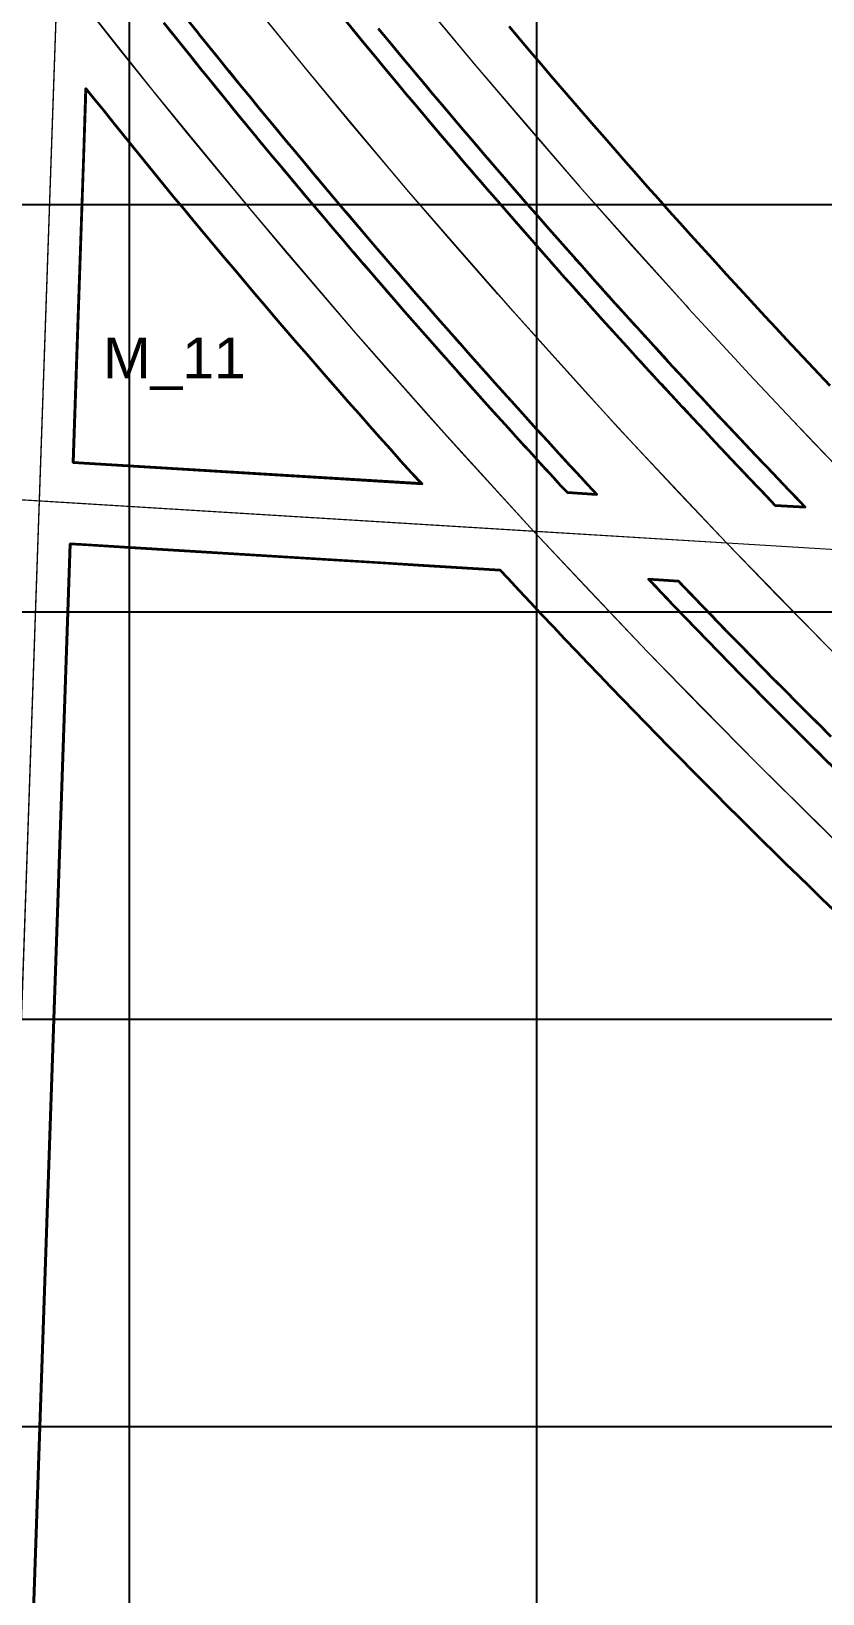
# Model space of a CAD drawing. Header units: millimetres. Extents: x 464536 to 476893, y 870501 to 881610.
# Drawn here: x 466975.9 to 467170.1, y 873258.9 to 873642.5 of the extents above; entities that cross this region are included whole.
import ezdxf
from ezdxf.enums import TextEntityAlignment as Align

# ---------------------------------------------------------------- set-up
doc = ezdxf.new("R2010")
doc.units = ezdxf.units.MM
for name, color, linetype, lineweight in [('Center_1', 7, 'Continuous', 5), ('Land Use Code', 7, 'Continuous', 35), ('Manufacturing and storage', 212, 'Continuous', 35), ('Proposed Road Net work', 7, 'Continuous', 35), ('Recreational _ Environmental', 84, 'Continuous', 35)]:
    doc.layers.add(name, color=color, linetype=linetype, lineweight=lineweight)
doc.layers.add('Commerce_ Business _ Trade', color=10, linetype='Continuous')
doc.layers.add('Grid1', color=7, linetype='Continuous')
doc.styles.add('Arial', font='arial.ttf')

msp = doc.modelspace()

# ---------------------------------------------------------------- linework, layer by layer
at = {"layer": 'Center_1'}
for points in [[(467213.29, 876847.42), (467164.39, 876437.35), (467099.12, 875890.03), (467030.62, 875056.76), (466902.41, 871342.26), (466900.53, 871287.74), (466899.66, 871262.46)], [(467059.99, 873664.25), (467084.92, 873634.08), (467110.43, 873604.41), (467136.51, 873575.23), (467137.22, 873574.45), (467141.44, 873569.84), (467141.46, 873569.83), (467149.44, 873561.19), (467152.09, 873558.33), (467168.13, 873541.34), (467184.36, 873524.54), (467194.85, 873513.87), (467205.51, 873503.2), (467227.36, 873481.83), (467249.52, 873460.79), (467254.47, 873456.18), (467278.85, 873433.9), (467303.6, 873412.02), (467328.71, 873390.55), (467354.16, 873369.5), (467365.97, 873359.96)], [(467392.71, 873298.02), (467363, 873320.86), (467331.73, 873345.85), (467300.96, 873371.45), (467290.77, 873380.15), (467260.88, 873406.36), (467231.51, 873433.14), (467202.67, 873460.49), (467174.36, 873488.39), (467146.6, 873516.83), (467120.05, 873545.09), (467094.05, 873573.85), (467068.59, 873603.09), (467064.22, 873608.23), (467043.6, 873632.93), (467023.37, 873657.95)], [(467389.79, 873259.64), (467360.04, 873282.03), (467341.96, 873296.05), (467324.03, 873310.28), (467302.73, 873327.6), (467281.67, 873345.19), (467256.1, 873367.21), (467230.88, 873389.63), (467206.03, 873412.46), (467181.56, 873435.69), (467154.11, 873462.67), (467127.17, 873490.14), (467099.23, 873519.73), (467077.21, 873543.9), (467055.58, 873568.41), (467030.41, 873597.92), (467005.8, 873627.89), (466982.33, 873657.58)], [(468295.79, 873446.39), (468280.28, 873447.34), (467194.85, 873513.87), (467146.67, 873516.83), (466598.37, 873550.44), (466593.32, 873550.75), (465274.74, 873631.57)]]:
    msp.add_lwpolyline(points, dxfattribs=at)
for points in [[(466985.92, 873761.57, 0), (466993.56, 873750.95, 0), (467001.21, 873740.45, 0), (467008.93, 873730, 0), (467017.75, 873718.23, 0), (467026.66, 873706.53, 0), (467035.65, 873694.89, 0), (467047.75, 873679.51, 0), (467059.99, 873664.25, 0), (467072.38, 873649.11, 0), (467084.92, 873634.08, 0), (467097.6, 873619.18, 0), (467110.43, 873604.41, 0), (467123.4, 873589.76, 0), (467136.51, 873575.23, 0), (467137.22, 873574.45, 0), (467141.44, 873569.84, 0), (467141.46, 873569.83, 0), (467149.44, 873561.19, 0), (467152.09, 873558.33, 0), (467162.76, 873546.99, 0), (467173.52, 873535.72, 0), (467184.36, 873524.54, 0), (467194.85, 873513.87, 0)], [(467146.6, 873516.83, 0), (467135.16, 873528.88, 0), (467123.81, 873541.02, 0), (467112.57, 873553.26, 0), (467101.42, 873565.58, 0), (467090.38, 873578, 0), (467079.43, 873590.5, 0), (467068.59, 873603.09, 0), (467064.22, 873608.23, 0), (467053.86, 873620.54, 0), (467043.6, 873632.93, 0), (467033.44, 873645.4, 0), (467023.37, 873657.95, 0), (467013.4, 873670.58, 0), (467003.53, 873683.29, 0), (466993.77, 873696.07, 0), (466984.1, 873708.93, 0)], [(466982.33, 873657.58, 0), (466977.83, 873527.18, 0)], [(467099.23, 873519.73, 0), (467090.38, 873529.36, 0), (467081.59, 873539.04, 0), (467072.85, 873548.77, 0), (467064.18, 873558.56, 0), (467055.58, 873568.41, 0), (467047.13, 873578.19, 0), (467038.74, 873588.03, 0), (467030.41, 873597.92, 0), (467022.15, 873607.86, 0), (467013.94, 873617.85, 0), (467005.8, 873627.89, 0), (466997.92, 873637.74, 0), (466990.09, 873647.64, 0), (466982.33, 873657.58, 0)], [(466977.83, 873527.18, 0), (466598.37, 873550.44, 0), (466593.32, 873550.75, 0), (466386.63, 873563.41, 0)], [(466977.83, 873527.18, 0), (466954.53, 872852.34, 0)], [(467099.23, 873519.73, 0), (466977.83, 873527.18, 0)], [(467360.04, 873282.03, 0), (467347.97, 873291.36, 0), (467335.96, 873300.77, 0), (467324.03, 873310.28, 0), (467309.81, 873321.79, 0), (467295.69, 873333.43, 0), (467281.67, 873345.19, 0), (467267.01, 873357.72, 0), (467252.47, 873370.38, 0), (467238.05, 873383.18, 0), (467223.74, 873396.11, 0), (467209.56, 873409.18, 0), (467195.5, 873422.37, 0), (467181.56, 873435.69, 0), (467167.77, 873449.12, 0), (467154.11, 873462.67, 0), (467140.58, 873476.34, 0), (467127.17, 873490.14, 0), (467113.13, 873504.87, 0), (467099.23, 873519.73, 0)], [(467146.6, 873516.83, 0), (467099.23, 873519.73, 0)], [(467363, 873320.86, 0), (467350.43, 873330.78, 0), (467337.94, 873340.8, 0), (467325.54, 873350.92, 0), (467313.21, 873361.14, 0), (467300.96, 873371.45, 0), (467290.77, 873380.15, 0), (467277.12, 873391.99, 0), (467263.58, 873403.95, 0), (467250.14, 873416.03, 0), (467236.82, 873428.23, 0), (467223.6, 873440.54, 0), (467210.48, 873452.97, 0), (467197.48, 873465.52, 0), (467184.59, 873478.18, 0), (467171.81, 873490.95, 0), (467159.15, 873503.84, 0), (467146.6, 873516.83, 0)], [(467194.85, 873513.87, 0), (467146.67, 873516.83, 0), (467146.6, 873516.83, 0)]]:
    msp.add_polyline3d(points, dxfattribs=at)
at = {"layer": 'Commerce_ Business _ Trade'}
msp.add_lwpolyline([(467171.84, 873555.58), (467169.18, 873558.39), (467166.52, 873561.21), (467163.88, 873564.03), (467161.24, 873566.86), (467158.6, 873569.69), (467155.95, 873572.55), (467153.3, 873575.41), (467150.68, 873578.27), (467146.45, 873582.89), (467145.75, 873583.65), (467143.07, 873586.6), (467140.39, 873589.56), (467137.71, 873592.52), (467135.05, 873595.49), (467132.39, 873598.46), (467129.73, 873601.44), (467127.08, 873604.42), (467124.44, 873607.41), (467121.8, 873610.4), (467119.17, 873613.4), (467116.55, 873616.4), (467113.93, 873619.41), (467111.32, 873622.42), (467108.71, 873625.44), (467106.11, 873628.47), (467103.51, 873631.5), (467100.92, 873634.53), (467098.34, 873637.57), (467095.77, 873640.61), (467095.76, 873640.62), (467093.19, 873643.67)], dxfattribs=at)
at = {"layer": 'Grid1'}
for p, q in [((467000, 870600), (467000, 881600)), ((467100, 870600), (467100, 881600)), ((464700, 873600), (472600, 873600)), ((464700, 873500), (472600, 873500)), ((464700, 873400), (472600, 873400)), ((464700, 873300), (472600, 873300))]:
    msp.add_line(p, q, dxfattribs=at)
at = {"layer": 'Manufacturing and storage'}
msp.add_lwpolyline([(467069.2, 873534.11), (467071.6, 873531.45), (466986.16, 873536.68), (466988.77, 873612.35), (466989.33, 873628.46), (466991.3, 873625.99), (466993.68, 873623.02), (466996.07, 873620.05), (466998.52, 873617.02), (467000.97, 873613.98), (467003.43, 873610.96), (467005.9, 873607.94), (467008.38, 873604.92), (467010.85, 873601.9), (467013.34, 873598.9), (467015.83, 873595.89), (467018.32, 873592.89), (467020.82, 873589.9), (467023.33, 873586.91), (467025.84, 873583.92), (467028.36, 873580.94), (467030.88, 873577.97), (467033.41, 873574.99), (467035.95, 873572.03), (467038.49, 873569.07), (467041.03, 873566.11), (467043.58, 873563.16), (467046.14, 873560.21), (467048.68, 873557.29), (467051.23, 873554.38), (467053.78, 873551.47), (467056.34, 873548.56), (467058.9, 873545.66), (467061.47, 873542.77), (467064.04, 873539.88), (467066.62, 873536.99)], close=True, dxfattribs=at)
msp.add_lwpolyline([(466962.78, 872859.35), (466985.47, 873516.69), (466989.99, 873516.41), (467001.35, 873515.72), (467062.24, 873511.98), (467072.08, 873511.38), (467091.01, 873510.22), (467092.84, 873508.24), (467095.63, 873505.25), (467098.43, 873502.25), (467101.23, 873499.27), (467104.04, 873496.29), (467106.85, 873493.31), (467109.67, 873490.35), (467112.5, 873487.38), (467115.33, 873484.42), (467118.16, 873481.47), (467120.99, 873478.54), (467123.83, 873475.61), (467126.67, 873472.69), (467129.51, 873469.77), (467132.37, 873466.86), (467135.22, 873463.96), (467138.09, 873461.06), (467140.95, 873458.16), (467143.83, 873455.27), (467146.71, 873452.39), (467149.59, 873449.51), (467152.49, 873446.64), (467155.38, 873443.77), (467158.29, 873440.91), (467161.19, 873438.06), (467164.11, 873435.21), (467167.03, 873432.37), (467169.95, 873429.53), (467172.88, 873426.7)], dxfattribs=at)
at = {"layer": 'Proposed Road Net work'}
for points in [[(467008.48, 873644.54, 0), (467010.83, 873641.6, 0), (467013.18, 873638.67, 0), (467015.53, 873635.74, 0), (467017.96, 873632.74, 0), (467020.38, 873629.74, 0), (467022.82, 873626.75, 0), (467025.25, 873623.76, 0), (467027.7, 873620.78, 0), (467030.15, 873617.8, 0), (467032.6, 873614.83, 0), (467035.06, 873611.86, 0), (467037.53, 873608.9, 0), (467040, 873605.94, 0), (467042.47, 873602.99, 0), (467044.96, 873600.04, 0), (467047.44, 873597.09, 0), (467049.94, 873594.15, 0), (467052.44, 873591.22, 0), (467054.94, 873588.28, 0), (467057.45, 873585.36, 0), (467059.97, 873582.44, 0), (467062.49, 873579.52, 0), (467065.01, 873576.61, 0), (467067.52, 873573.72, 0), (467070.04, 873570.84, 0), (467072.56, 873567.97, 0), (467075.08, 873565.1, 0), (467077.62, 873562.24, 0), (467080.15, 873559.38, 0), (467082.7, 873556.52, 0), (467085.24, 873553.67, 0), (467087.8, 873550.82, 0), (467090.35, 873547.98, 0), (467092.92, 873545.15, 0), (467095.48, 873542.31, 0), (467098.06, 873539.49, 0), (467100.64, 873536.66, 0), (467103.22, 873533.85, 0), (467105.81, 873531.03, 0), (467107.46, 873529.25, 0), (467114.69, 873528.81, 0), (467113.59, 873529.98, 0), (467110.85, 873532.95, 0), (467108.11, 873535.92, 0), (467105.38, 873538.89, 0), (467102.65, 873541.87, 0), (467099.93, 873544.86, 0), (467097.21, 873547.85, 0), (467094.5, 873550.85, 0), (467091.8, 873553.85, 0), (467089.1, 873556.86, 0), (467086.41, 873559.87, 0), (467083.72, 873562.89, 0), (467081.04, 873565.91, 0), (467078.37, 873568.94, 0), (467075.7, 873571.97, 0), (467073.04, 873575.01, 0), (467070.38, 873578.05, 0), (467067.73, 873581.1, 0), (467065.08, 873584.16, 0), (467062.45, 873587.22, 0), (467059.81, 873590.28, 0), (467057.18, 873593.36, 0), (467052.79, 873598.52, 0), (467050.17, 873601.62, 0), (467047.55, 873604.71, 0), (467044.95, 873607.81, 0), (467042.35, 873610.92, 0), (467039.76, 873614.04, 0), (467037.17, 873617.15, 0), (467034.59, 873620.28, 0), (467032.01, 873623.41, 0), (467029.44, 873626.54, 0), (467026.88, 873629.68, 0), (467024.32, 873632.82, 0), (467021.77, 873635.97, 0), (467019.23, 873639.12, 0), (467016.69, 873642.28, 0), (467014.16, 873645.44, 0)], [(467008.48, 873644.54, 0), (467010.83, 873641.6, 0), (467013.18, 873638.67, 0), (467015.53, 873635.74, 0), (467017.96, 873632.74, 0), (467020.38, 873629.74, 0), (467022.82, 873626.75, 0), (467025.25, 873623.76, 0), (467027.7, 873620.78, 0), (467030.15, 873617.8, 0), (467032.6, 873614.83, 0), (467035.06, 873611.86, 0), (467037.53, 873608.9, 0), (467040, 873605.94, 0), (467042.47, 873602.99, 0), (467044.96, 873600.04, 0), (467047.44, 873597.09, 0), (467049.94, 873594.15, 0), (467052.44, 873591.22, 0), (467054.94, 873588.28, 0), (467057.45, 873585.36, 0), (467059.97, 873582.44, 0), (467062.49, 873579.52, 0), (467065.01, 873576.61, 0), (467067.52, 873573.72, 0), (467070.04, 873570.84, 0), (467072.56, 873567.97, 0), (467075.08, 873565.1, 0), (467077.62, 873562.24, 0), (467080.15, 873559.38, 0), (467082.7, 873556.52, 0), (467085.24, 873553.67, 0), (467087.8, 873550.82, 0), (467090.35, 873547.98, 0), (467092.92, 873545.15, 0), (467095.48, 873542.31, 0), (467098.06, 873539.49, 0), (467100.64, 873536.66, 0), (467103.22, 873533.85, 0), (467105.81, 873531.03, 0), (467107.46, 873529.25, 0), (467114.69, 873528.81, 0), (467113.59, 873529.98, 0), (467110.85, 873532.95, 0), (467108.11, 873535.92, 0), (467105.38, 873538.89, 0), (467102.65, 873541.87, 0), (467099.93, 873544.86, 0), (467097.21, 873547.85, 0), (467094.5, 873550.85, 0), (467091.8, 873553.85, 0), (467089.1, 873556.86, 0), (467086.41, 873559.87, 0), (467083.72, 873562.89, 0), (467081.04, 873565.91, 0), (467078.37, 873568.94, 0), (467075.7, 873571.97, 0), (467073.04, 873575.01, 0), (467070.38, 873578.05, 0), (467067.73, 873581.1, 0), (467065.08, 873584.16, 0), (467062.45, 873587.22, 0), (467059.81, 873590.28, 0), (467057.18, 873593.36, 0), (467052.79, 873598.52, 0), (467050.17, 873601.62, 0), (467047.55, 873604.71, 0), (467044.95, 873607.81, 0), (467042.35, 873610.92, 0), (467039.76, 873614.04, 0), (467037.17, 873617.15, 0), (467034.59, 873620.28, 0), (467032.01, 873623.41, 0), (467029.44, 873626.54, 0), (467026.88, 873629.68, 0), (467024.32, 873632.82, 0), (467021.77, 873635.97, 0), (467019.23, 873639.12, 0), (467016.69, 873642.28, 0), (467014.16, 873645.44, 0)], [(467052.66, 873645.54, 0), (467055.19, 873642.45, 0), (467057.73, 873639.37, 0), (467060.27, 873636.29, 0), (467062.82, 873633.22, 0), (467065.38, 873630.15, 0), (467067.94, 873627.09, 0), (467070.51, 873624.03, 0), (467073.08, 873620.98, 0), (467075.66, 873617.93, 0), (467080, 873612.83, 0), (467082.59, 873609.81, 0), (467085.18, 873606.79, 0), (467087.78, 873603.77, 0), (467090.39, 873600.76, 0), (467093, 873597.76, 0), (467095.62, 873594.76, 0), (467098.24, 873591.76, 0), (467100.87, 873588.77, 0), (467103.51, 873585.79, 0), (467106.15, 873582.81, 0), (467108.8, 873579.84, 0), (467111.45, 873576.87, 0), (467114.11, 873573.91, 0), (467116.77, 873570.95, 0), (467119.44, 873567.99, 0), (467122.12, 873565.05, 0), (467124.8, 873562.1, 0), (467127.49, 873559.17, 0), (467130.18, 873556.23, 0), (467132.88, 873553.31, 0), (467135.59, 873550.38, 0), (467138.3, 873547.47, 0), (467141.02, 873544.56, 0), (467143.74, 873541.65, 0), (467146.47, 873538.75, 0), (467149.2, 873535.86, 0), (467151.94, 873532.97, 0), (467154.68, 873530.08, 0), (467157.43, 873527.2, 0), (467158.47, 873526.12, 0), (467165.84, 873525.67, 0), (467164.51, 873527.05, 0), (467161.79, 873529.88, 0), (467159.09, 873532.71, 0), (467156.38, 873535.55, 0), (467153.69, 873538.39, 0), (467150.99, 873541.24, 0), (467148.31, 873544.09, 0), (467145.63, 873546.95, 0), (467142.95, 873549.81, 0), (467140.28, 873552.68, 0), (467137.6, 873555.57, 0), (467134.92, 873558.47, 0), (467132.23, 873561.39, 0), (467128, 873566.02, 0), (467127.27, 873566.81, 0), (467124.56, 873569.8, 0), (467121.84, 873572.79, 0), (467119.14, 873575.79, 0), (467116.44, 873578.79, 0), (467113.75, 873581.8, 0), (467111.06, 873584.82, 0), (467108.38, 873587.84, 0), (467105.7, 873590.86, 0), (467103.03, 873593.89, 0), (467100.37, 873596.93, 0), (467097.71, 873599.97, 0), (467095.06, 873603.02, 0), (467092.41, 873606.07, 0), (467089.77, 873609.12, 0), (467087.14, 873612.19, 0), (467084.51, 873615.25, 0), (467081.89, 873618.32, 0), (467079.27, 873621.4, 0), (467076.66, 873624.49, 0), (467074.06, 873627.57, 0), (467071.47, 873630.66, 0), (467068.87, 873633.76, 0), (467066.29, 873636.87, 0), (467063.71, 873639.98, 0), (467061.14, 873643.09, 0)], [(467052.66, 873645.54, 0), (467055.19, 873642.45, 0), (467057.73, 873639.37, 0), (467060.27, 873636.29, 0), (467062.82, 873633.22, 0), (467065.38, 873630.15, 0), (467067.94, 873627.09, 0), (467070.51, 873624.03, 0), (467073.08, 873620.98, 0), (467075.66, 873617.93, 0), (467080, 873612.83, 0), (467082.59, 873609.81, 0), (467085.18, 873606.79, 0), (467087.78, 873603.77, 0), (467090.39, 873600.76, 0), (467093, 873597.76, 0), (467095.62, 873594.76, 0), (467098.24, 873591.76, 0), (467100.87, 873588.77, 0), (467103.51, 873585.79, 0), (467106.15, 873582.81, 0), (467108.8, 873579.84, 0), (467111.45, 873576.87, 0), (467114.11, 873573.91, 0), (467116.77, 873570.95, 0), (467119.44, 873567.99, 0), (467122.12, 873565.05, 0), (467124.8, 873562.1, 0), (467127.49, 873559.17, 0), (467130.18, 873556.23, 0), (467132.88, 873553.31, 0), (467135.59, 873550.38, 0), (467138.3, 873547.47, 0), (467141.02, 873544.56, 0), (467143.74, 873541.65, 0), (467146.47, 873538.75, 0), (467149.2, 873535.86, 0), (467151.94, 873532.97, 0), (467154.68, 873530.08, 0), (467157.43, 873527.2, 0), (467158.47, 873526.12, 0), (467165.84, 873525.67, 0), (467164.51, 873527.05, 0), (467161.79, 873529.88, 0), (467159.09, 873532.71, 0), (467156.38, 873535.55, 0), (467153.69, 873538.39, 0), (467150.99, 873541.24, 0), (467148.31, 873544.09, 0), (467145.63, 873546.95, 0), (467142.95, 873549.81, 0), (467140.28, 873552.68, 0), (467137.6, 873555.57, 0), (467134.92, 873558.47, 0), (467132.23, 873561.39, 0), (467128, 873566.02, 0), (467127.27, 873566.81, 0), (467124.56, 873569.8, 0), (467121.84, 873572.79, 0), (467119.14, 873575.79, 0), (467116.44, 873578.79, 0), (467113.75, 873581.8, 0), (467111.06, 873584.82, 0), (467108.38, 873587.84, 0), (467105.7, 873590.86, 0), (467103.03, 873593.89, 0), (467100.37, 873596.93, 0), (467097.71, 873599.97, 0), (467095.06, 873603.02, 0), (467092.41, 873606.07, 0), (467089.77, 873609.12, 0), (467087.14, 873612.19, 0), (467084.51, 873615.25, 0), (467081.89, 873618.32, 0), (467079.27, 873621.4, 0), (467076.66, 873624.49, 0), (467074.06, 873627.57, 0), (467071.47, 873630.66, 0), (467068.87, 873633.76, 0), (467066.29, 873636.87, 0), (467063.71, 873639.98, 0), (467061.14, 873643.09, 0)], [(467093.19, 873643.67, 0), (467095.76, 873640.62, 0), (467098.34, 873637.57, 0), (467100.92, 873634.53, 0), (467103.51, 873631.5, 0), (467106.11, 873628.47, 0), (467108.71, 873625.44, 0), (467111.32, 873622.42, 0), (467113.93, 873619.41, 0), (467116.55, 873616.4, 0), (467119.17, 873613.4, 0), (467121.8, 873610.4, 0), (467124.44, 873607.41, 0), (467127.08, 873604.42, 0), (467129.73, 873601.44, 0), (467132.39, 873598.46, 0), (467135.05, 873595.49, 0), (467137.71, 873592.52, 0), (467140.39, 873589.56, 0), (467143.07, 873586.6, 0), (467145.75, 873583.65, 0), (467146.45, 873582.89, 0), (467150.68, 873578.27, 0), (467153.3, 873575.41, 0), (467155.95, 873572.55, 0), (467158.6, 873569.69, 0), (467161.24, 873566.86, 0), (467163.88, 873564.03, 0), (467166.52, 873561.21, 0), (467169.18, 873558.39, 0), (467171.84, 873555.58, 0)], [(467093.19, 873643.67, 0), (467095.76, 873640.62, 0), (467098.34, 873637.57, 0), (467100.92, 873634.53, 0), (467103.51, 873631.5, 0), (467106.11, 873628.47, 0), (467108.71, 873625.44, 0), (467111.32, 873622.42, 0), (467113.93, 873619.41, 0), (467116.55, 873616.4, 0), (467119.17, 873613.4, 0), (467121.8, 873610.4, 0), (467124.44, 873607.41, 0), (467127.08, 873604.42, 0), (467129.73, 873601.44, 0), (467132.39, 873598.46, 0), (467135.05, 873595.49, 0), (467137.71, 873592.52, 0), (467140.39, 873589.56, 0), (467143.07, 873586.6, 0), (467145.75, 873583.65, 0), (467146.45, 873582.89, 0), (467150.68, 873578.27, 0), (467153.3, 873575.41, 0), (467155.95, 873572.55, 0), (467158.6, 873569.69, 0), (467161.24, 873566.86, 0), (467163.88, 873564.03, 0), (467166.52, 873561.21, 0), (467169.18, 873558.39, 0), (467171.84, 873555.58, 0)], [(467172.88, 873426.7, 0), (467169.95, 873429.53, 0), (467167.03, 873432.37, 0), (467164.11, 873435.21, 0), (467161.19, 873438.06, 0), (467158.29, 873440.91, 0), (467155.38, 873443.77, 0), (467152.49, 873446.64, 0), (467149.59, 873449.51, 0), (467146.71, 873452.39, 0), (467143.83, 873455.27, 0), (467140.95, 873458.16, 0), (467138.09, 873461.06, 0), (467135.22, 873463.96, 0), (467132.37, 873466.86, 0), (467129.51, 873469.77, 0), (467126.67, 873472.69, 0), (467123.83, 873475.61, 0), (467120.99, 873478.54, 0), (467118.16, 873481.47, 0), (467115.33, 873484.42, 0), (467112.5, 873487.38, 0), (467109.67, 873490.35, 0), (467106.85, 873493.31, 0), (467104.04, 873496.29, 0), (467101.23, 873499.27, 0), (467098.43, 873502.25, 0), (467095.63, 873505.25, 0), (467092.84, 873508.24, 0), (467091.01, 873510.22, 0), (466985.47, 873516.69, 0), (466962.78, 872859.35, 0)], [(467172.88, 873426.7, 0), (467169.95, 873429.53, 0), (467167.03, 873432.37, 0), (467164.11, 873435.21, 0), (467161.19, 873438.06, 0), (467158.29, 873440.91, 0), (467155.38, 873443.77, 0), (467152.49, 873446.64, 0), (467149.59, 873449.51, 0), (467146.71, 873452.39, 0), (467143.83, 873455.27, 0), (467140.95, 873458.16, 0), (467138.09, 873461.06, 0), (467135.22, 873463.96, 0), (467132.37, 873466.86, 0), (467129.51, 873469.77, 0), (467126.67, 873472.69, 0), (467123.83, 873475.61, 0), (467120.99, 873478.54, 0), (467118.16, 873481.47, 0), (467115.33, 873484.42, 0), (467112.5, 873487.38, 0), (467109.67, 873490.35, 0), (467106.85, 873493.31, 0), (467104.04, 873496.29, 0), (467101.23, 873499.27, 0), (467098.43, 873502.25, 0), (467095.63, 873505.25, 0), (467092.84, 873508.24, 0), (467091.01, 873510.22, 0), (466985.47, 873516.69, 0), (466962.78, 872859.35, 0)], [(467172.23, 873469.32, 0), (467169.39, 873472.14, 0), (467166.55, 873474.97, 0), (467163.73, 873477.81, 0), (467160.91, 873480.65, 0), (467158.09, 873483.49, 0), (467155.28, 873486.35, 0), (467152.47, 873489.2, 0), (467149.68, 873492.06, 0), (467146.88, 873494.93, 0), (467144.09, 873497.81, 0), (467141.31, 873500.69, 0), (467138.53, 873503.57, 0), (467135.76, 873506.46, 0), (467134.73, 873507.54, 0), (467127.39, 873507.99, 0), (467127.78, 873507.58, 0), (467130.57, 873504.65, 0), (467133.37, 873501.73, 0), (467136.17, 873498.81, 0), (467138.97, 873495.91, 0), (467141.77, 873493.02, 0), (467144.58, 873490.13, 0), (467147.39, 873487.25, 0), (467150.21, 873484.37, 0), (467153.03, 873481.5, 0), (467155.86, 873478.64, 0), (467158.69, 873475.78, 0), (467161.53, 873472.92, 0), (467164.38, 873470.08, 0), (467167.23, 873467.23, 0), (467170.09, 873464.39, 0), (467172.95, 873461.56, 0)], [(467172.23, 873469.32, 0), (467169.39, 873472.14, 0), (467166.55, 873474.97, 0), (467163.73, 873477.81, 0), (467160.91, 873480.65, 0), (467158.09, 873483.49, 0), (467155.28, 873486.35, 0), (467152.47, 873489.2, 0), (467149.68, 873492.06, 0), (467146.88, 873494.93, 0), (467144.09, 873497.81, 0), (467141.31, 873500.69, 0), (467138.53, 873503.57, 0), (467135.76, 873506.46, 0), (467134.73, 873507.54, 0), (467127.39, 873507.99, 0), (467127.78, 873507.58, 0), (467130.57, 873504.65, 0), (467133.37, 873501.73, 0), (467136.17, 873498.81, 0), (467138.97, 873495.91, 0), (467141.77, 873493.02, 0), (467144.58, 873490.13, 0), (467147.39, 873487.25, 0), (467150.21, 873484.37, 0), (467153.03, 873481.5, 0), (467155.86, 873478.64, 0), (467158.69, 873475.78, 0), (467161.53, 873472.92, 0), (467164.38, 873470.08, 0), (467167.23, 873467.23, 0), (467170.09, 873464.39, 0), (467172.95, 873461.56, 0)]]:
    msp.add_polyline3d(points, dxfattribs=at)
msp.add_polyline3d([(466991.3, 873625.99, 0), (466989.33, 873628.46, 0), (466986.16, 873536.68, 0), (467071.81, 873531.43, 0), (467069.2, 873534.11, 0), (467066.62, 873536.99, 0), (467064.04, 873539.88, 0), (467061.47, 873542.77, 0), (467058.9, 873545.66, 0), (467056.34, 873548.56, 0), (467053.78, 873551.47, 0), (467051.23, 873554.38, 0), (467048.68, 873557.29, 0), (467046.14, 873560.21, 0), (467043.58, 873563.16, 0), (467041.03, 873566.11, 0), (467038.49, 873569.07, 0), (467035.95, 873572.03, 0), (467033.41, 873574.99, 0), (467030.88, 873577.97, 0), (467028.36, 873580.94, 0), (467025.84, 873583.92, 0), (467023.33, 873586.91, 0), (467020.82, 873589.9, 0), (467018.32, 873592.89, 0), (467015.83, 873595.89, 0), (467013.34, 873598.9, 0), (467010.85, 873601.9, 0), (467008.38, 873604.92, 0), (467005.9, 873607.94, 0), (467003.43, 873610.96, 0), (467000.97, 873613.98, 0), (466998.52, 873617.02, 0), (466996.07, 873620.05, 0), (466993.68, 873623.02, 0)], close=True, dxfattribs=at)
msp.add_polyline3d([(466991.3, 873625.99, 0), (466989.33, 873628.46, 0), (466986.16, 873536.68, 0), (467071.81, 873531.43, 0), (467069.2, 873534.11, 0), (467066.62, 873536.99, 0), (467064.04, 873539.88, 0), (467061.47, 873542.77, 0), (467058.9, 873545.66, 0), (467056.34, 873548.56, 0), (467053.78, 873551.47, 0), (467051.23, 873554.38, 0), (467048.68, 873557.29, 0), (467046.14, 873560.21, 0), (467043.58, 873563.16, 0), (467041.03, 873566.11, 0), (467038.49, 873569.07, 0), (467035.95, 873572.03, 0), (467033.41, 873574.99, 0), (467030.88, 873577.97, 0), (467028.36, 873580.94, 0), (467025.84, 873583.92, 0), (467023.33, 873586.91, 0), (467020.82, 873589.9, 0), (467018.32, 873592.89, 0), (467015.83, 873595.89, 0), (467013.34, 873598.9, 0), (467010.85, 873601.9, 0), (467008.38, 873604.92, 0), (467005.9, 873607.94, 0), (467003.43, 873610.96, 0), (467000.97, 873613.98, 0), (466998.52, 873617.02, 0), (466996.07, 873620.05, 0), (466993.68, 873623.02, 0)], close=True, dxfattribs=at)
at = {"layer": 'Recreational _ Environmental'}
for points in [[(467014.6, 873644.89), (467016.69, 873642.28), (467017.07, 873641.8), (467019.23, 873639.12), (467019.55, 873638.72), (467021.77, 873635.97), (467022.03, 873635.65), (467024.32, 873632.82), (467024.45, 873632.67), (467026.86, 873629.7), (467026.88, 873629.68), (467029.28, 873626.73), (467029.44, 873626.54), (467031.71, 873623.77), (467032.01, 873623.41), (467034.15, 873620.81), (467034.59, 873620.28), (467036.58, 873617.86), (467037.17, 873617.15), (467039.03, 873614.91), (467039.76, 873614.04), (467041.48, 873611.97), (467042.35, 873610.92), (467043.93, 873609.03), (467044.95, 873607.81), (467046.39, 873606.09), (467047.55, 873604.71), (467048.86, 873603.16), (467050.17, 873601.62), (467051.33, 873600.24), (467052.79, 873598.52), (467053.07, 873598.19), (467053.81, 873597.32), (467054.47, 873596.54), (467057.18, 873593.36), (467058.84, 873591.41), (467059.81, 873590.28), (467061.37, 873588.47), (467062.45, 873587.22), (467063.9, 873585.53), (467065.08, 873584.16), (467066.43, 873582.6), (467066.53, 873582.48), (467067.73, 873581.1), (467070.38, 873578.05), (467073.04, 873575.01), (467075.7, 873571.97), (467078.37, 873568.94), (467081.01, 873565.95), (467081.04, 873565.91), (467083.11, 873563.57), (467083.72, 873562.89), (467085.23, 873561.2), (467086.41, 873559.87), (467087.34, 873558.82), (467089.1, 873556.86), (467089.46, 873556.45), (467091.6, 873554.07), (467091.8, 873553.85), (467093.74, 873551.7), (467094.5, 873550.85), (467095.88, 873549.32), (467097.21, 873547.85), (467098.03, 873546.95), (467099.93, 873544.86), (467100.67, 873544.05), (467102.65, 873541.87), (467103.32, 873541.14), (467105.38, 873538.89), (467105.97, 873538.25), (467108.11, 873535.92), (467108.63, 873535.35), (467110.85, 873532.95), (467111.28, 873532.48), (467113.59, 873529.98), (467113.94, 873529.61), (467114.69, 873528.81), (467107.46, 873529.25), (467105.81, 873531.03), (467104.95, 873531.97), (467103.22, 873533.85), (467102.29, 873534.86), (467100.64, 873536.66), (467099.63, 873537.77), (467098.06, 873539.49), (467096.97, 873540.68), (467095.48, 873542.31), (467094.32, 873543.59), (467092.92, 873545.15), (467092.17, 873545.97), (467090.35, 873547.98), (467090.02, 873548.35), (467087.88, 873550.73), (467087.8, 873550.82), (467085.74, 873553.12), (467085.24, 873553.67), (467083.61, 873555.49), (467082.7, 873556.52), (467081.49, 873557.87), (467080.15, 873559.38), (467079.37, 873560.25), (467077.62, 873562.24), (467077.26, 873562.64), (467075.08, 873565.1), (467072.56, 873567.97), (467070.04, 873570.84), (467067.52, 873573.72), (467065.01, 873576.61), (467062.68, 873579.3), (467062.66, 873579.32), (467062.49, 873579.52), (467060.11, 873582.26), (467059.97, 873582.44), (467057.58, 873585.21), (467057.45, 873585.36), (467055.04, 873588.16), (467054.94, 873588.28), (467052.52, 873591.12), (467052.44, 873591.22), (467050, 873594.08), (467049.94, 873594.15), (467047.52, 873597.01), (467047.44, 873597.09), (467045.04, 873599.94), (467044.96, 873600.04), (467042.57, 873602.88), (467042.47, 873602.99), (467040.1, 873605.82), (467040, 873605.94), (467037.64, 873608.77), (467037.53, 873608.9), (467035.18, 873611.72), (467035.06, 873611.86), (467032.73, 873614.67), (467032.6, 873614.83), (467030.29, 873617.63), (467030.15, 873617.8), (467027.85, 873620.6), (467027.7, 873620.78), (467025.41, 873623.57), (467025.25, 873623.76), (467022.99, 873626.54), (467022.82, 873626.75), (467020.56, 873629.52), (467020.38, 873629.74), (467018.15, 873632.5), (467017.96, 873632.74), (467015.66, 873635.59), (467015.53, 873635.74), (467013.18, 873638.67), (467013.17, 873638.67), (467010.83, 873641.6), (467010.69, 873641.77), (467008.48, 873644.54)], [(467061.15, 873643.08), (467063.55, 873640.17), (467063.71, 873639.98), (467065.95, 873637.28), (467066.29, 873636.87), (467068.36, 873634.38), (467068.87, 873633.76), (467070.77, 873631.49), (467071.47, 873630.66), (467073.19, 873628.61), (467074.06, 873627.57), (467075.62, 873625.73), (467076.66, 873624.5), (467076.66, 873624.49), (467078.05, 873622.85), (467079.27, 873621.4), (467080.48, 873619.98), (467081.89, 873618.32), (467082.94, 873617.09), (467084.51, 873615.25), (467085.41, 873614.2), (467087.14, 873612.19), (467087.88, 873611.32), (467089.77, 873609.12), (467090.35, 873608.45), (467092.41, 873606.07), (467092.83, 873605.58), (467092.89, 873605.51), (467095.06, 873603.02), (467097.71, 873599.97), (467100.37, 873596.93), (467103.03, 873593.89), (467105.7, 873590.86), (467107.28, 873589.07), (467108.38, 873587.84), (467109.34, 873586.76), (467111.06, 873584.82), (467111.4, 873584.44), (467113.46, 873582.12), (467113.75, 873581.8), (467115.53, 873579.81), (467116.44, 873578.79), (467117.63, 873577.47), (467119.14, 873575.79), (467119.73, 873575.13), (467121.84, 873572.8), (467121.84, 873572.79), (467123.95, 873570.47), (467124.56, 873569.8), (467126.55, 873567.61), (467127.27, 873566.81), (467128, 873566.02), (467128.22, 873565.78), (467129.15, 873564.76), (467131.76, 873561.91), (467132.23, 873561.39), (467134.37, 873559.07), (467134.92, 873558.47), (467136.98, 873556.24), (467137.6, 873555.57), (467139.59, 873553.42), (467140.28, 873552.68), (467142.21, 873550.61), (467142.95, 873549.81), (467144.83, 873547.8), (467145.63, 873546.95), (467147.46, 873545), (467148.31, 873544.09), (467150.09, 873542.2), (467150.99, 873541.24), (467152.72, 873539.41), (467153.69, 873538.39), (467155.37, 873536.62), (467156.38, 873535.55), (467158.02, 873533.83), (467159.09, 873532.71), (467160.67, 873531.06), (467161.79, 873529.88), (467163.18, 873528.44), (467164.51, 873527.05), (467165.69, 873525.82), (467165.84, 873525.67), (467158.47, 873526.12), (467157.43, 873527.2), (467157.06, 873527.6), (467154.68, 873530.08), (467154.4, 873530.38), (467151.94, 873532.97), (467151.74, 873533.17), (467149.2, 873535.86), (467149.09, 873535.97), (467146.47, 873538.75), (467146.45, 873538.77), (467143.81, 873541.58), (467143.74, 873541.65), (467141.18, 873544.39), (467141.02, 873544.56), (467138.55, 873547.2), (467138.3, 873547.47), (467135.93, 873550.02), (467135.59, 873550.39), (467133.31, 873552.85), (467132.88, 873553.31), (467130.7, 873555.68), (467130.18, 873556.23), (467128.08, 873558.53), (467127.49, 873559.17), (467125.46, 873561.38), (467124.8, 873562.1), (467122.85, 873564.24), (467122.12, 873565.05), (467120.25, 873567.11), (467119.44, 873567.99), (467118.13, 873569.44), (467116.77, 873570.95), (467116.02, 873571.78), (467114.11, 873573.91), (467113.91, 873574.13), (467111.81, 873576.47), (467111.45, 873576.87), (467109.73, 873578.79), (467108.8, 873579.84), (467107.66, 873581.11), (467106.15, 873582.81), (467105.6, 873583.44), (467103.53, 873585.77), (467103.51, 873585.79), (467089.16, 873602.19), (467089.15, 873602.19), (467089.06, 873602.3), (467087.78, 873603.77), (467086.57, 873605.18), (467085.18, 873606.79), (467084.09, 873608.07), (467082.59, 873609.81), (467081.61, 873610.95), (467080, 873612.83), (467075.96, 873617.58), (467075.66, 873617.93), (467074.23, 873619.62), (467073.08, 873620.98), (467071.8, 873622.5), (467070.51, 873624.03), (467069.36, 873625.39), (467067.94, 873627.09), (467066.94, 873628.28), (467065.38, 873630.15), (467064.52, 873631.18), (467062.82, 873633.22), (467062.11, 873634.08), (467060.27, 873636.29), (467059.7, 873636.99), (467057.73, 873639.37), (467057.29, 873639.9), (467055.19, 873642.45), (467054.9, 873642.81)], [(467171.82, 873462.68), (467170.09, 873464.4), (467169.55, 873464.93), (467167.29, 873467.18), (467167.23, 873467.23), (467165.03, 873469.43), (467164.38, 873470.08), (467162.57, 873471.89), (467161.53, 873472.92), (467160.11, 873474.36), (467158.69, 873475.78), (467157.66, 873476.82), (467155.86, 873478.64), (467155.21, 873479.3), (467153.03, 873481.5), (467152.55, 873481.99), (467150.21, 873484.37), (467149.9, 873484.69), (467147.39, 873487.25), (467147.25, 873487.39), (467144.61, 873490.1), (467144.58, 873490.13), (467142.03, 873492.75), (467141.77, 873493.02), (467139.46, 873495.41), (467138.97, 873495.91), (467136.89, 873498.07), (467136.17, 873498.81), (467134.33, 873500.73), (467133.37, 873501.73), (467131.77, 873503.4), (467130.57, 873504.65), (467129.06, 873506.24), (467127.78, 873507.58), (467127.39, 873507.99), (467134.73, 873507.54), (467135.38, 873506.86), (467135.76, 873506.46), (467137.93, 873504.2), (467138.53, 873503.57), (467140.49, 873501.54), (467141.31, 873500.69), (467143.05, 873498.88), (467144.09, 873497.81), (467145.62, 873496.23), (467146.88, 873494.93), (467148.19, 873493.59), (467149.68, 873492.07), (467150.83, 873490.89), (467152.47, 873489.2), (467153.47, 873488.19), (467155.28, 873486.35), (467156.11, 873485.5), (467158.09, 873483.49), (467158.76, 873482.81), (467160.91, 873480.65), (467161.21, 873480.34), (467163.65, 873477.88), (467163.73, 873477.81), (467166.1, 873475.42), (467166.55, 873474.97), (467168.56, 873472.97), (467169.39, 873472.14), (467170.81, 873470.72)]]:
    msp.add_lwpolyline(points, dxfattribs=at)

# ---------------------------------------------------------------- texts
at = {"layer": 'Land Use Code', "color": 7, "true_color": 0xffffff, "style": 'Arial'}
msp.add_text('M_11', height=10.019, dxfattribs=at).set_placement((467011.02, 873554.3), align=Align.BOTTOM_CENTER)

doc.saveas('drawing.dxf')
